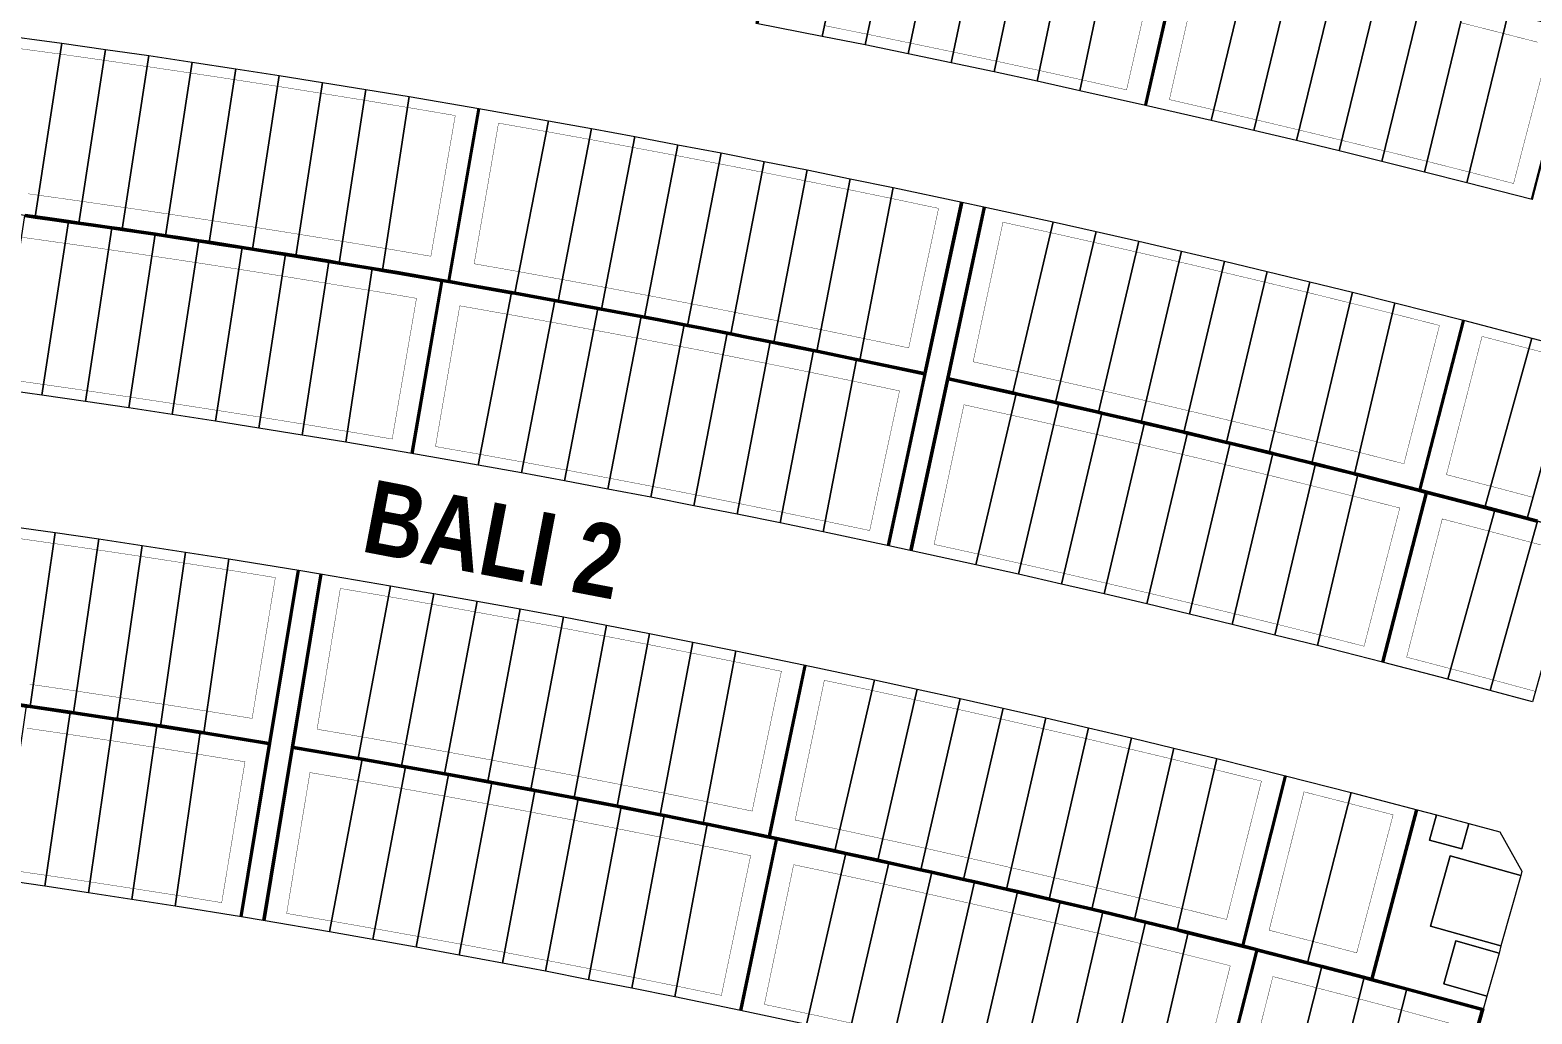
# Model space of a CAD drawing. Header units: centimetres. Extents: x -6122352 to 7132207, y -1694241 to 1947892.
# Drawn here: x 1018936 to 1224188, y 66368 to 200756 of the extents above; entities that cross this region are included whole.
import ezdxf

# ---------------------------------------------------------------- set-up
doc = ezdxf.new("R2010")
doc.units = ezdxf.units.CM
doc.header["$MEASUREMENT"] = 0
doc.linetypes.add('XR-AR-END-SETTING OUT PLAN$0$23261-XR-AR-SI-GF$0$HIDDEN', pattern=[0.375, 0.25, -0.125])
for name, color, linetype, lineweight, true_color in [('08-Compound Wall-2', 6, 'Continuous', 25, 0xff00ff), ('23585-XR-AR-DAMAC PLOT LIMITS$0$1-End units', 7, 'Continuous', 5, 0xf8991e), ('23585-XR-AR-DAMAC PLOT LIMITS$0$1-Open Space', 7, 'Continuous', 5, 0x90cf5a), ('23585-XR-AR-DAMAC PLOT LIMITS$0$1-Utility', 7, 'Continuous', 5, 0x8db1ff)]:
    doc.layers.add(name, color=color, linetype=linetype, lineweight=lineweight, true_color=true_color)
for name, color, linetype, lineweight in [('23585-XR-AR-BOUNDARY WALLS AND SETBACKS$0$A-ANNO-TEXT', 3, 'Continuous', 25), ('23585-XR-AR-DAMAC PLOT LIMITS$0$1-Mid units', 41, 'Continuous', 5), ('A-ANNO-TEXT', 3, 'Continuous', 25)]:
    doc.layers.add(name, color=color, linetype=linetype, lineweight=lineweight)
for name, color, linetype in [('23585-XR-AR-BOUNDARY WALLS AND SETBACKS$0$cluster name', 2, 'Continuous'), ('23585-XR-AR-BOUNDARY WALLS AND SETBACKS$0$setback', 7, 'XR-AR-END-SETTING OUT PLAN$0$23261-XR-AR-SI-GF$0$HIDDEN'), ('@MI-REF LAYER', 7, 'Continuous')]:
    doc.layers.add(name, color=color, linetype=linetype)
doc.layers.add('23585-XR-AR-DAMAC PLOT LIMITS$0$D-Phase New', color=7, linetype='Continuous', true_color=0x000080)
doc.styles.add('23585-XR-AR-BOUNDARY WALLS AND SETBACKS$0$Arial', font='arialbd.ttf')

# ---------------------------------------------------------------- blocks, each defined once
blk = doc.blocks.new('23585-XR-AR-BOUNDARY WALLS AND SETBACKS$0$A$Cfa569a08')
at = {"layer": '23585-XR-AR-BOUNDARY WALLS AND SETBACKS$0$cluster name', "style": '23585-XR-AR-BOUNDARY WALLS AND SETBACKS$0$Arial', "width": 0.8}
blk.add_text('BALI 2', height=10, rotation=36.663, dxfattribs=at).set_placement((497014.79, 2769768.98))
blk = doc.blocks.new('23585-XR-AR-BOUNDARY WALLS AND SETBACKS')
at = {"layer": '08-Compound Wall-2'}
for points in [[(497042.53, 2769889.35), (497028.92, 2769908.99), (497030.48, 2769910.08), (497036.7, 2769914.36), (497038.09, 2769915.31), (497041.66, 2769917.74), (497045.69, 2769920.47), (497046.63, 2769921.11), (497050.66, 2769923.82), (497051.61, 2769924.45), (497055.65, 2769927.16), (497056.6, 2769927.78), (497060.65, 2769930.47), (497061.6, 2769931.1), (497065.66, 2769933.77), (497066.61, 2769934.4), (497070.68, 2769937.06), (497074.53, 2769939.56), (497087.52, 2769919.5)], [(497120.45, 2769890.49), (497119.24, 2769889.73), (497115.39, 2769887.26), (497114.19, 2769886.49), (497107.28, 2769882.01), (497106.56, 2769881.54), (497093.52, 2769901.57)], [(497120.51, 2769861.86), (497107.47, 2769881.89), (497114.3, 2769886.32), (497115.5, 2769887.09), (497119.35, 2769889.56), (497120.55, 2769890.32)], [(496998.41, 2769857.75), (496984.16, 2769876.94), (496991.37, 2769882.25), (496991.73, 2769882.51), (496996.22, 2769885.79), (496996.58, 2769886.05), (497001.08, 2769889.31), (497001.44, 2769889.57), (497005.95, 2769892.81), (497006.31, 2769893.07), (497010.83, 2769896.3), (497011.19, 2769896.55), (497015.73, 2769899.77), (497016.09, 2769900.02), (497020.63, 2769903.22), (497020.99, 2769903.47), (497025.55, 2769906.66), (497028.75, 2769908.88), (497042.36, 2769889.24)], [(497093.35, 2769901.46), (497106.4, 2769881.43), (497099.19, 2769876.71), (497098.79, 2769876.45), (497094.18, 2769873.4), (497093.79, 2769873.14), (497089.19, 2769870.07), (497088.8, 2769869.81), (497084.21, 2769866.72), (497083.82, 2769866.46), (497079.24, 2769863.36), (497078.85, 2769863.1), (497074.28, 2769859.98), (497073.89, 2769859.71), (497069.34, 2769856.58), (497068.95, 2769856.31), (497064.41, 2769853.17), (497064.02, 2769852.9), (497059.48, 2769849.73), (497059.1, 2769849.46), (497051.75, 2769844.28), (497037.89, 2769863.75)], [(497065.72, 2769824.64), (497051.86, 2769844.12), (497059.21, 2769849.3), (497059.6, 2769849.57), (497064.13, 2769852.73), (497064.52, 2769853), (497069.06, 2769856.15), (497069.45, 2769856.42), (497074.01, 2769859.55), (497074.4, 2769859.81), (497078.96, 2769862.93), (497079.35, 2769863.2), (497083.93, 2769866.29), (497084.32, 2769866.56), (497088.91, 2769869.64), (497089.3, 2769869.9), (497093.9, 2769872.97), (497094.29, 2769873.23), (497098.9, 2769876.28), (497099.3, 2769876.54), (497106.59, 2769881.32), (497107.3, 2769881.78), (497120.34, 2769861.75)], [(497035.28, 2769861.9), (497049.19, 2769842.35)], [(497051.64, 2769844.08), (497037.73, 2769863.64)], [(497035.12, 2769861.79), (497048.97, 2769842.31), (497043.29, 2769838.25), (497041.66, 2769837.08), (497041.28, 2769836.8), (497038.42, 2769834.74), (497036.8, 2769833.57), (497036.41, 2769833.29), (497033.57, 2769831.22), (497031.95, 2769830.04), (497031.56, 2769829.75), (497028.72, 2769827.67), (497027.11, 2769826.49), (497026.73, 2769826.21), (497023.89, 2769824.11), (497022.28, 2769822.92), (497021.9, 2769822.64), (497019.07, 2769820.54), (497017.47, 2769819.34), (497017.09, 2769819.06), (497014.27, 2769816.95), (497012.67, 2769815.74), (497012.29, 2769815.46), (497009.47, 2769813.33), (497007.88, 2769812.13), (497007.5, 2769811.84), (497004.69, 2769809.71), (497003.1, 2769808.49), (497002.72, 2769808.2), (496997.4, 2769804.12), (496995.89, 2769802.96), (496981.29, 2769821.88)], [(497138.29, 2769851.57), (497151.21, 2769831.46), (497150.43, 2769830.96), (497145.39, 2769827.71), (497143.69, 2769826.6), (497137.73, 2769822.7), (497136.1, 2769821.64), (497122.96, 2769841.6)], [(497138.46, 2769851.68), (497151.38, 2769831.57), (497155.48, 2769834.2), (497164.62, 2769839.99), (497175.05, 2769823.19)], [(497065.55, 2769824.53), (497051.64, 2769844.08)], [(497009.88, 2769783.31), (496995.26, 2769802.22), (496995.93, 2769802.74), (496997.52, 2769803.96), (497002.85, 2769808.05), (497003.22, 2769808.33), (497004.82, 2769809.55), (497007.62, 2769811.68), (497008, 2769811.97), (497009.6, 2769813.18), (497012.41, 2769815.3), (497012.79, 2769815.58), (497014.39, 2769816.79), (497017.21, 2769818.9), (497017.59, 2769819.18), (497019.19, 2769820.38), (497022.02, 2769822.48), (497022.4, 2769822.76), (497024.01, 2769823.95), (497026.84, 2769826.04), (497027.23, 2769826.33), (497028.84, 2769827.51), (497031.68, 2769829.59), (497032.07, 2769829.87), (497033.68, 2769831.05), (497036.53, 2769833.12), (497036.92, 2769833.4), (497038.54, 2769834.58), (497041.39, 2769836.64), (497041.78, 2769836.92), (497043.41, 2769838.09), (497049.09, 2769842.15), (497062.94, 2769822.67)], [(497049.19, 2769842.35), (497063.11, 2769822.79)], [(497122.79, 2769841.49), (497135.94, 2769821.53), (497129.65, 2769817.36), (497128.36, 2769816.5), (497124.66, 2769814.03), (497123.37, 2769813.16), (497119.68, 2769810.67), (497118.4, 2769809.81), (497114.71, 2769807.3), (497113.44, 2769806.43), (497109.76, 2769803.92), (497108.49, 2769803.04), (497104.82, 2769800.51), (497103.55, 2769799.63), (497099.89, 2769797.09), (497098.63, 2769796.2), (497094.98, 2769793.64), (497093.71, 2769792.75), (497090.08, 2769790.18), (497088.81, 2769789.29), (497082.19, 2769784.56), (497081.42, 2769784), (497067.47, 2769803.41)], [(497151.04, 2769802.62), (497137.92, 2769822.59), (497143.8, 2769826.43), (497145.5, 2769827.54), (497150.54, 2769830.79), (497151.49, 2769831.4), (497155.59, 2769834.03), (497164.55, 2769839.72), (497174.99, 2769822.91)], [(496981.13, 2769821.75), (496995.73, 2769802.83), (496995.06, 2769802.31), (496990.13, 2769798.49), (496988.55, 2769797.26), (496987.43, 2769796.38), (496985.4, 2769794.8), (496983.83, 2769793.56), (496982.71, 2769792.68), (496980.69, 2769791.08), (496979.12, 2769789.84), (496978, 2769788.95), (496975.99, 2769787.36), (496974.42, 2769786.11), (496973.31, 2769785.22), (496971.3, 2769783.61), (496969.74, 2769782.36), (496968.62, 2769781.46), (496966.62, 2769779.85), (496965.07, 2769778.59), (496963.96, 2769777.69), (496961.96, 2769776.07), (496960.41, 2769774.81), (496959.3, 2769773.9), (496957.31, 2769772.28), (496955.77, 2769771.01), (496954.66, 2769770.1), (496952.68, 2769768.46), (496951.14, 2769767.19), (496950.04, 2769766.28)], [(497096.32, 2769765.04), (497082.39, 2769784.45), (497088.93, 2769789.13), (497090.19, 2769790.02), (497093.83, 2769792.59), (497095.09, 2769793.48), (497098.74, 2769796.04), (497100.01, 2769796.92), (497103.66, 2769799.47), (497104.93, 2769800.35), (497108.6, 2769802.88), (497109.87, 2769803.75), (497113.55, 2769806.27), (497114.83, 2769807.14), (497118.51, 2769809.64), (497119.79, 2769810.51), (497123.48, 2769813), (497124.77, 2769813.86), (497128.47, 2769816.34), (497129.76, 2769817.19), (497136.13, 2769821.41), (497137.75, 2769822.48), (497150.87, 2769802.51)], [(497067.31, 2769803.3), (497081.25, 2769783.89), (497074.33, 2769778.89), (497073.89, 2769778.56), (497069.49, 2769775.35), (497069.04, 2769775.03), (497064.65, 2769771.8), (497064.21, 2769771.47), (497059.83, 2769768.22), (497059.39, 2769767.9), (497055.02, 2769764.63), (497054.58, 2769764.31), (497050.23, 2769761.03), (497049.79, 2769760.7), (497045.44, 2769757.4), (497045.01, 2769757.07), (497040.67, 2769753.76), (497040.24, 2769753.43), (497035.92, 2769750.1), (497035.49, 2769749.77), (497028.39, 2769744.25), (497013.63, 2769763.05)], [(496950.16, 2769766.12), (496951.26, 2769767.03), (496952.81, 2769768.31), (496954.79, 2769769.94), (496955.89, 2769770.85), (496957.44, 2769772.12), (496959.43, 2769773.75), (496960.54, 2769774.65), (496962.09, 2769775.92), (496964.08, 2769777.53), (496965.19, 2769778.43), (496966.75, 2769779.69), (496968.75, 2769781.31), (496969.86, 2769782.2), (496971.42, 2769783.45), (496973.43, 2769785.06), (496974.55, 2769785.95), (496976.11, 2769787.2), (496978.12, 2769788.8), (496979.24, 2769789.68), (496980.81, 2769790.93), (496982.83, 2769792.52), (496983.95, 2769793.4), (496985.53, 2769794.64), (496987.55, 2769796.22), (496988.68, 2769797.1), (496990.25, 2769798.33), (496995.1, 2769802.09), (497009.72, 2769783.18)], [(497043.27, 2769725.29), (497028.51, 2769744.09), (497035.61, 2769749.61), (497036.04, 2769749.94), (497040.36, 2769753.27), (497040.8, 2769753.6), (497045.13, 2769756.91), (497045.56, 2769757.24), (497049.91, 2769760.54), (497050.35, 2769760.87), (497054.7, 2769764.15), (497055.14, 2769764.47), (497059.51, 2769767.74), (497059.95, 2769768.06), (497064.33, 2769771.31), (497064.77, 2769771.63), (497069.16, 2769774.86), (497069.6, 2769775.19), (497074.01, 2769778.4), (497074.45, 2769778.72), (497081.45, 2769783.78), (497082.22, 2769784.34), (497096.16, 2769764.92)], [(497043.11, 2769725.17), (497028.29, 2769744.04), (497013.47, 2769762.92)], [(497010.95, 2769760.95), (497025.71, 2769742.15), (497018.66, 2769736.58), (497018.27, 2769736.27), (497013.97, 2769732.84), (497013.58, 2769732.53), (497009.29, 2769729.08), (497008.9, 2769728.77), (497004.63, 2769725.31), (497004.24, 2769724.99), (496999.97, 2769721.52), (496999.59, 2769721.2), (496995.34, 2769717.71), (496994.95, 2769717.39), (496990.72, 2769713.88), (496990.33, 2769713.56), (496986.11, 2769710.04), (496985.72, 2769709.72), (496981.51, 2769706.18), (496981.13, 2769705.85), (496974.58, 2769700.3), (496959.07, 2769718.48)], [(497011.11, 2769761.07), (497025.93, 2769742.19), (497040.75, 2769723.32)], [(496989.47, 2769681.32), (496973.95, 2769699.5), (496974.63, 2769700.08), (496981.26, 2769705.7), (496981.64, 2769706.03), (496985.85, 2769709.56), (496986.24, 2769709.89), (496990.46, 2769713.41), (496990.84, 2769713.73), (496995.08, 2769717.23), (496995.47, 2769717.55), (496999.71, 2769721.04), (497000.1, 2769721.36), (497004.36, 2769724.84), (497004.75, 2769725.15), (497009.02, 2769728.61), (497009.41, 2769728.93), (497013.7, 2769732.37), (497014.09, 2769732.68), (497018.39, 2769736.11), (497018.78, 2769736.43), (497025.83, 2769741.99), (497040.59, 2769723.19)]]:
    blk.add_lwpolyline(points, dxfattribs=at)
at = {"layer": '23585-XR-AR-BOUNDARY WALLS AND SETBACKS$0$setback', "ltscale": 40, "const_width": 0.05}
for points in [[(497063.19, 2769928.68), (497067.25, 2769931.35), (497068.2, 2769931.97), (497072.27, 2769934.63)], [(497073.68, 2769935.54), (497084.28, 2769919.17), (497079.09, 2769915.8), (497074.07, 2769912.5), (497069.07, 2769909.18), (497064.07, 2769905.84), (497059.09, 2769902.49), (497054.12, 2769899.12), (497049.16, 2769895.74), (497044.06, 2769892.23), (497032.95, 2769908.26)], [(497117.68, 2769892.17), (497113.83, 2769889.7), (497112.62, 2769888.92), (497107.41, 2769885.55), (497096.77, 2769901.89), (497102.35, 2769905.5), (497107.4, 2769908.74)], [(497137.45, 2769874.52), (497132.38, 2769871.3), (497127.33, 2769868.06), (497122.12, 2769864.7), (497111.48, 2769881.04), (497115.87, 2769883.88), (497117.07, 2769884.65), (497120.92, 2769887.11), (497122.11, 2769887.88), (497125.97, 2769890.33)], [(497028.02, 2769904.84), (497039.13, 2769888.81), (497034.05, 2769885.27), (497029.14, 2769881.82), (497024.24, 2769878.35), (497019.35, 2769874.86), (497014.48, 2769871.35), (497009.61, 2769867.83), (497004.76, 2769864.29)], [(496932.01, 2769780.41), (496937.12, 2769784.67), (496941.75, 2769788.48), (496946.39, 2769792.27), (496951.04, 2769796.05), (496955.71, 2769799.82), (496960.38, 2769803.56), (496965.08, 2769807.29), (496969.78, 2769811.01), (496974.5, 2769814.71), (496979.75, 2769818.79), (496991.67, 2769803.35), (496988.35, 2769800.78), (496986.77, 2769799.55), (496985.64, 2769798.66), (496983.61, 2769797.08), (496982.04, 2769795.84), (496980.91, 2769794.95), (496978.89, 2769793.36), (496977.32, 2769792.11), (496976.2, 2769791.23), (496974.18, 2769789.62), (496972.61, 2769788.37), (496971.49, 2769787.48), (496969.49, 2769785.87), (496967.92, 2769784.62), (496966.81, 2769783.72), (496964.8, 2769782.1), (496963.24, 2769780.84), (496962.13, 2769779.94), (496960.13, 2769778.32), (496958.58, 2769777.05), (496957.47, 2769776.15), (496955.48, 2769774.52), (496953.93, 2769773.25), (496952.82, 2769772.34), (496950.83, 2769770.7), (496949.29, 2769769.42), (496948.18, 2769768.51)], [(497107.76, 2769775), (497102.85, 2769771.54), (497097.81, 2769767.94), (497086.44, 2769783.78), (497090.61, 2769786.76), (497091.87, 2769787.65), (497095.5, 2769790.22), (497096.76, 2769791.11), (497100.4, 2769793.66), (497101.67, 2769794.54), (497105.32, 2769797.08), (497106.58, 2769797.96), (497110.25, 2769800.49), (497111.51, 2769801.36), (497115.18, 2769803.87), (497116.46, 2769804.74), (497120.14, 2769807.24), (497121.41, 2769808.11), (497125.1, 2769810.59), (497126.38, 2769811.45), (497130.08, 2769813.92), (497131.36, 2769814.78), (497136.92, 2769818.46), (497147.63, 2769802.16)], [(496952.01, 2769763.89), (496953.11, 2769764.8), (496954.65, 2769766.07), (496956.63, 2769767.7), (496957.73, 2769768.61), (496959.28, 2769769.88), (496961.26, 2769771.5), (496962.37, 2769772.4), (496963.92, 2769773.67), (496965.91, 2769775.28), (496967.02, 2769776.18), (496968.57, 2769777.44), (496970.57, 2769779.05), (496971.68, 2769779.94), (496973.24, 2769781.19), (496975.24, 2769782.79), (496976.36, 2769783.68), (496977.92, 2769784.93), (496979.93, 2769786.53), (496981.04, 2769787.41), (496982.61, 2769788.65), (496984.62, 2769790.24), (496985.75, 2769791.12), (496987.32, 2769792.36), (496989.34, 2769793.94), (496990.46, 2769794.82), (496992.03, 2769796.04), (496994.58, 2769798.02), (497006.51, 2769782.59), (497001.62, 2769778.79), (496996.89, 2769775.08), (496992.18, 2769771.36), (496987.48, 2769767.61), (496982.8, 2769763.86), (496978.13, 2769760.08), (496973.47, 2769756.29), (496968.82, 2769752.48), (496964.19, 2769748.66)], [(496981.16, 2769735.05), (496985.79, 2769738.85), (496990.43, 2769742.64), (496995.09, 2769746.41), (496999.77, 2769750.17), (497004.45, 2769753.9), (497009.68, 2769758.03), (497021.72, 2769742.7), (497016.86, 2769738.86), (497016.46, 2769738.54), (497012.16, 2769735.11), (497011.76, 2769734.79), (497007.47, 2769731.34), (497007.08, 2769731.02), (497002.8, 2769727.56), (497002.4, 2769727.24), (496998.14, 2769723.76), (496997.75, 2769723.44)], [(497001.94, 2769719.12), (497006.19, 2769722.59), (497006.58, 2769722.9), (497010.85, 2769726.36), (497011.23, 2769726.67), (497015.51, 2769730.11), (497015.9, 2769730.42), (497020.2, 2769733.84), (497020.58, 2769734.15), (497025.43, 2769737.98), (497037.47, 2769722.64), (497032.6, 2769718.8), (497027.91, 2769715.05), (497023.23, 2769711.29), (497018.56, 2769707.51), (497013.91, 2769703.71)]]:
    blk.add_lwpolyline(points, dxfattribs=at)
for points in [[(497041.05, 2769864.14), (497046.52, 2769868), (497051.44, 2769871.43), (497056.36, 2769874.84), (497061.3, 2769878.24), (497066.26, 2769881.62), (497071.22, 2769884.98), (497076.19, 2769888.33), (497081.18, 2769891.65), (497086.18, 2769894.96), (497091.74, 2769898.61), (497102.39, 2769882.27), (497097.6, 2769879.13), (497097.2, 2769878.87), (497092.58, 2769875.82), (497092.18, 2769875.55), (497087.58, 2769872.48), (497087.18, 2769872.22), (497082.59, 2769869.13), (497082.19, 2769868.86), (497077.61, 2769865.76), (497077.22, 2769865.49), (497072.65, 2769862.37), (497072.25, 2769862.1), (497067.69, 2769858.97), (497067.3, 2769858.7), (497062.75, 2769855.55), (497062.36, 2769855.27), (497057.82, 2769852.11), (497057.43, 2769851.83), (497052.35, 2769848.26)], [(497067.14, 2769827.48), (497055.83, 2769843.37), (497060.88, 2769846.92), (497061.26, 2769847.19), (497065.79, 2769850.35), (497066.17, 2769850.62), (497070.71, 2769853.76), (497071.1, 2769854.03), (497075.65, 2769857.16), (497076.03, 2769857.42), (497080.6, 2769860.53), (497080.98, 2769860.8), (497085.55, 2769863.89), (497085.94, 2769864.15), (497090.53, 2769867.23), (497090.91, 2769867.49), (497095.51, 2769870.56), (497095.9, 2769870.82), (497100.5, 2769873.86), (497100.89, 2769874.12), (497106.46, 2769877.77), (497117.09, 2769861.42), (497111.91, 2769858.03), (497106.9, 2769854.71), (497101.9, 2769851.38), (497096.92, 2769848.03), (497091.94, 2769844.67), (497086.98, 2769841.28), (497082.03, 2769837.88), (497077.1, 2769834.46), (497072.17, 2769831.02)], [(497033.71, 2769858.93), (497045.01, 2769843.05), (497041.6, 2769840.61), (497039.97, 2769839.43), (497039.58, 2769839.15), (497036.72, 2769837.09), (497035.1, 2769835.92), (497034.71, 2769835.63), (497031.86, 2769833.56), (497030.24, 2769832.38), (497029.85, 2769832.1), (497027.01, 2769830.01), (497025.39, 2769828.82), (497025.01, 2769828.54), (497022.17, 2769826.45), (497020.56, 2769825.25), (497020.17, 2769824.97), (497017.34, 2769822.86), (497015.73, 2769821.67), (497015.35, 2769821.38), (497012.53, 2769819.26), (497010.92, 2769818.06), (497010.54, 2769817.77), (497007.73, 2769815.65), (497006.13, 2769814.44), (497005.75, 2769814.15), (497002.94, 2769812.01), (497001.34, 2769810.8), (497000.96, 2769810.51), (496996.42, 2769807.02), (496984.5, 2769822.45), (496989.78, 2769826.5), (496994.55, 2769830.13), (496999.34, 2769833.74), (497004.13, 2769837.34), (497008.94, 2769840.92), (497013.76, 2769844.48), (497018.6, 2769848.02), (497023.45, 2769851.55), (497028.3, 2769855.06)], [(497136.75, 2769848.79), (497147.29, 2769832.39), (497143.81, 2769830.14), (497142.1, 2769829.03), (497136.93, 2769825.65), (497126.21, 2769841.93), (497131.47, 2769845.37)], [(497011.26, 2769786.26), (496999.33, 2769801.69), (497004.61, 2769805.74), (497004.98, 2769806.03), (497006.57, 2769807.24), (497009.37, 2769809.37), (497009.75, 2769809.66), (497011.34, 2769810.86), (497014.15, 2769812.98), (497014.53, 2769813.26), (497016.13, 2769814.47), (497018.94, 2769816.57), (497019.32, 2769816.86), (497020.93, 2769818.05), (497023.75, 2769820.15), (497024.13, 2769820.43), (497025.73, 2769821.62), (497028.56, 2769823.71), (497028.95, 2769823.99), (497030.56, 2769825.17), (497033.39, 2769827.25), (497033.78, 2769827.53), (497035.39, 2769828.71), (497038.24, 2769830.78), (497038.62, 2769831.06), (497040.24, 2769832.23), (497043.09, 2769834.29), (497043.47, 2769834.56), (497045.1, 2769835.73), (497048.49, 2769838.16), (497059.8, 2769822.27), (497054.76, 2769818.66), (497049.89, 2769815.14), (497045.04, 2769811.61), (497040.19, 2769808.06), (497035.36, 2769804.49), (497030.55, 2769800.9), (497025.74, 2769797.3), (497020.95, 2769793.68), (497016.17, 2769790.04)], [(497070.7, 2769803.88), (497076.13, 2769807.76), (497081.03, 2769811.22), (497085.94, 2769814.66), (497090.86, 2769818.09), (497095.79, 2769821.49), (497100.73, 2769824.88), (497105.69, 2769828.25), (497110.66, 2769831.61), (497115.64, 2769834.94), (497121.2, 2769838.63), (497131.92, 2769822.35), (497128.04, 2769819.78), (497126.75, 2769818.91), (497123.04, 2769816.44), (497121.75, 2769815.57), (497118.05, 2769813.08), (497116.77, 2769812.21), (497113.08, 2769809.7), (497111.8, 2769808.83), (497108.12, 2769806.31), (497106.84, 2769805.43), (497103.17, 2769802.9), (497101.9, 2769802.01), (497098.24, 2769799.47), (497096.96, 2769798.58), (497093.31, 2769796.02), (497092.04, 2769795.12), (497088.4, 2769792.55), (497087.13, 2769791.65), (497082.08, 2769788.05)], [(497152.65, 2769805.45), (497141.94, 2769821.75), (497145.38, 2769824), (497147.08, 2769825.1), (497152.11, 2769828.36), (497153.05, 2769828.96), (497157.15, 2769831.59), (497163.72, 2769835.75), (497172.98, 2769820.84), (497172.36, 2769818.15), (497167.91, 2769815.32), (497162.85, 2769812.08), (497157.8, 2769808.82)], [(497065.83, 2769800.38), (497077.21, 2769784.54), (497072.63, 2769781.23), (497072.18, 2769780.91), (497067.77, 2769777.69), (497067.33, 2769777.36), (497062.93, 2769774.13), (497062.49, 2769773.8), (497058.1, 2769770.55), (497057.66, 2769770.22), (497053.28, 2769766.96), (497052.84, 2769766.62), (497048.48, 2769763.34), (497048.04, 2769763.01), (497043.69, 2769759.71), (497043.25, 2769759.38), (497038.91, 2769756.06), (497038.47, 2769755.73), (497034.15, 2769752.4), (497033.71, 2769752.06), (497028.81, 2769748.25), (497016.77, 2769763.58), (497022.06, 2769767.7), (497026.81, 2769771.36), (497031.58, 2769775), (497036.35, 2769778.62), (497041.14, 2769782.23), (497045.95, 2769785.81), (497050.76, 2769789.38), (497055.59, 2769792.94), (497060.43, 2769796.47)], [(497092.93, 2769764.44), (497087.9, 2769760.81), (497083.05, 2769757.27), (497078.21, 2769753.72), (497073.39, 2769750.14), (497068.57, 2769746.55), (497063.77, 2769742.94), (497058.99, 2769739.31), (497054.22, 2769735.66), (497049.46, 2769732), (497044.55, 2769728.19), (497032.51, 2769743.53), (497037.38, 2769747.32), (497037.81, 2769747.65), (497042.13, 2769750.97), (497042.56, 2769751.3), (497046.89, 2769754.61), (497047.32, 2769754.93), (497051.66, 2769758.23), (497052.09, 2769758.55), (497056.44, 2769761.83), (497056.88, 2769762.15), (497061.24, 2769765.41), (497061.68, 2769765.74), (497066.05, 2769768.98), (497066.49, 2769769.3), (497070.88, 2769772.53), (497071.32, 2769772.85), (497075.72, 2769776.06), (497076.15, 2769776.38), (497081.56, 2769780.28)]]:
    blk.add_lwpolyline(points, close=True, dxfattribs=at)
at = {"layer": '23585-XR-AR-BOUNDARY WALLS AND SETBACKS$0$A-ANNO-TEXT'}
blk.add_blockref('23585-XR-AR-BOUNDARY WALLS AND SETBACKS$0$A$Cfa569a08', (0, 0), dxfattribs=at)
blk = doc.blocks.new('A$C9d9485f6')
at = {"layer": 'A-ANNO-TEXT', "rotation": 312.4881850805905}
blk.add_blockref('23585-XR-AR-BOUNDARY WALLS AND SETBACKS', (-2377088.53, -1504219.25), dxfattribs=at)
blk = doc.blocks.new('23585-XR-AR-DAMAC PLOT LIMITS')
at = {"layer": '23585-XR-AR-DAMAC PLOT LIMITS$0$1-End units', "color": 251, "true_color": 0x636466}
for points in [[(497066.56, 2769934.48), (497070.63, 2769937.14), (497074.56, 2769939.7), (497087.61, 2769919.55), (497079.91, 2769914.54)], [(497028.78, 2769909.02), (497030.43, 2769910.16), (497036.65, 2769914.44), (497050.01, 2769894.5), (497042.45, 2769889.29)], [(497020.94, 2769903.56), (497025.5, 2769906.74), (497028.78, 2769909.02), (497042.45, 2769889.29), (497034.91, 2769884.04)], [(497114.25, 2769886.4), (497107.33, 2769881.92), (497106.54, 2769881.41), (497093.43, 2769901.51), (497101.54, 2769906.76)], [(497106.54, 2769881.41), (497099.24, 2769876.63), (497098.85, 2769876.37), (497085.35, 2769896.22), (497093.43, 2769901.51)], [(497115.45, 2769887.17), (497128.14, 2769866.8), (497120.42, 2769861.81), (497107.33, 2769881.92), (497114.25, 2769886.4)], [(497005.65, 2769863.08), (496998.25, 2769857.63), (496983.94, 2769876.9), (496991.31, 2769882.33), (496991.67, 2769882.59)], [(497107.33, 2769881.92), (497120.42, 2769861.81), (497112.73, 2769856.77), (497099.24, 2769876.63), (497106.54, 2769881.41)], [(497059.15, 2769849.38), (497051.64, 2769844.08), (497037.73, 2769863.64), (497045.66, 2769869.23)], [(497049.19, 2769842.35), (497043.35, 2769838.17), (497041.72, 2769837), (497027.43, 2769856.28), (497035.28, 2769861.9)], [(497151.43, 2769831.49), (497150.48, 2769830.88), (497145.44, 2769827.62), (497143.74, 2769826.51), (497130.65, 2769846.63), (497138.46, 2769851.68)], [(497073.03, 2769829.8), (497065.55, 2769824.53), (497051.64, 2769844.08), (497059.15, 2769849.38), (497059.54, 2769849.65)], [(497136.08, 2769821.5), (497122.87, 2769841.54), (497130.65, 2769846.63), (497143.74, 2769826.51), (497137.78, 2769822.62)], [(497063.11, 2769822.79), (497055.64, 2769817.44), (497041.34, 2769836.72), (497041.72, 2769837), (497043.35, 2769838.17), (497049.19, 2769842.35)], [(497128.41, 2769816.42), (497114.81, 2769836.19), (497122.87, 2769841.54), (497136.08, 2769821.5), (497129.7, 2769817.28)], [(497175.05, 2769823.19), (497173.68, 2769817.22), (497168.71, 2769814.06), (497155.53, 2769834.12), (497164.67, 2769839.91)], [(497003.16, 2769808.41), (497002.78, 2769808.12), (496997.46, 2769804.04), (496995.87, 2769802.82), (496981.21, 2769821.81), (496988.87, 2769827.7)], [(497137.78, 2769822.62), (497143.74, 2769826.51), (497145.44, 2769827.62), (497158.62, 2769807.56), (497150.96, 2769802.56)], [(496995.87, 2769802.82), (496995.12, 2769802.23), (496990.19, 2769798.41), (496988.61, 2769797.18), (496973.58, 2769815.89), (496981.21, 2769821.81)], [(497129.7, 2769817.28), (497136.08, 2769821.5), (497137.78, 2769822.62), (497150.96, 2769802.56), (497143.29, 2769797.49)], [(497081.39, 2769783.86), (497067.39, 2769803.35), (497075.27, 2769808.98), (497088.87, 2769789.21), (497082.25, 2769784.48)], [(497017.08, 2769788.85), (497009.8, 2769783.25), (496995.12, 2769802.23), (496995.87, 2769802.82), (496997.46, 2769804.04), (497002.78, 2769808.12)], [(497073.95, 2769778.48), (497059.55, 2769797.69), (497067.39, 2769803.35), (497081.39, 2769783.86), (497074.39, 2769778.81)], [(497009.8, 2769783.25), (497002.54, 2769777.61), (496987.49, 2769796.3), (496988.61, 2769797.18), (496990.19, 2769798.41), (496995.12, 2769802.23)], [(497082.25, 2769784.48), (497088.87, 2769789.21), (497090.13, 2769790.1), (497103.72, 2769770.32), (497096.24, 2769764.98)], [(496951.2, 2769767.11), (496950.1, 2769766.2), (496945.67, 2769762.52), (496944.13, 2769761.23), (496928.74, 2769779.64), (496936.16, 2769785.82)], [(497074.39, 2769778.81), (497081.39, 2769783.86), (497082.25, 2769784.48), (497096.24, 2769764.98), (497088.79, 2769759.6)], [(497035.55, 2769749.69), (497028.29, 2769744.04), (497013.47, 2769762.92), (497021.15, 2769768.89)], [(497025.93, 2769742.19), (497018.72, 2769736.5), (497003.52, 2769755.08), (497011.11, 2769761.07)], [(497050.37, 2769730.81), (497043.11, 2769725.17), (497028.29, 2769744.04), (497035.55, 2769749.69), (497035.98, 2769750.02)], [(497040.75, 2769723.32), (497033.54, 2769717.62), (497018.33, 2769736.19), (497018.72, 2769736.5), (497025.93, 2769742.19)]]:
    blk.add_lwpolyline(points, close=True, dxfattribs=at)
at = {"layer": '23585-XR-AR-DAMAC PLOT LIMITS$0$1-Mid units', "color": 251, "true_color": 0x636466}
for points in [[(497061.54, 2769931.18), (497065.61, 2769933.86), (497066.56, 2769934.48), (497079.91, 2769914.54), (497074.9, 2769911.24)], [(497056.54, 2769927.87), (497060.6, 2769930.56), (497061.54, 2769931.18), (497074.9, 2769911.24), (497069.9, 2769907.93)], [(497051.55, 2769924.54), (497055.6, 2769927.24), (497056.54, 2769927.87), (497069.9, 2769907.93), (497064.91, 2769904.6)], [(497046.57, 2769921.19), (497050.61, 2769923.91), (497051.55, 2769924.54), (497064.91, 2769904.6), (497059.93, 2769901.25)], [(497041.6, 2769917.82), (497045.63, 2769920.55), (497046.57, 2769921.19), (497059.93, 2769901.25), (497054.96, 2769897.88)], [(497036.65, 2769914.44), (497038.03, 2769915.39), (497041.6, 2769917.82), (497054.96, 2769897.88), (497050.01, 2769894.5)], [(497124.36, 2769892.86), (497120.5, 2769890.41), (497119.3, 2769889.64), (497106.59, 2769910), (497111.65, 2769913.22)], [(497119.3, 2769889.64), (497115.45, 2769887.17), (497114.25, 2769886.4), (497101.54, 2769906.76), (497106.59, 2769910)], [(497016.03, 2769900.1), (497020.58, 2769903.3), (497020.94, 2769903.56), (497034.91, 2769884.04), (497030, 2769880.59)], [(497011.13, 2769896.63), (497015.67, 2769899.85), (497016.03, 2769900.1), (497030, 2769880.59), (497025.11, 2769877.12)], [(497006.25, 2769893.15), (497010.77, 2769896.38), (497011.13, 2769896.63), (497025.11, 2769877.12), (497020.22, 2769873.64)], [(497098.85, 2769876.37), (497094.24, 2769873.32), (497093.85, 2769873.05), (497080.35, 2769892.9), (497085.35, 2769896.22)], [(497001.38, 2769889.65), (497005.89, 2769892.89), (497006.25, 2769893.15), (497020.22, 2769873.64), (497015.35, 2769870.14)], [(497093.85, 2769873.05), (497089.25, 2769869.99), (497088.85, 2769869.72), (497075.36, 2769889.57), (497080.35, 2769892.9)], [(497125.56, 2769893.63), (497138.26, 2769873.26), (497133.19, 2769870.04), (497120.5, 2769890.41), (497124.36, 2769892.86)], [(496996.52, 2769886.13), (497001.02, 2769889.39), (497001.38, 2769889.65), (497015.35, 2769870.14), (497010.49, 2769866.62)], [(497088.85, 2769869.72), (497084.27, 2769866.64), (497083.87, 2769866.38), (497070.38, 2769886.22), (497075.36, 2769889.57)], [(497120.5, 2769890.41), (497133.19, 2769870.04), (497128.14, 2769866.8), (497115.45, 2769887.17), (497119.3, 2769889.64)], [(497010.49, 2769866.62), (497005.65, 2769863.08), (496991.67, 2769882.59), (496996.16, 2769885.87), (496996.52, 2769886.13)], [(497083.87, 2769866.38), (497079.3, 2769863.28), (497078.91, 2769863.01), (497065.41, 2769882.86), (497070.38, 2769886.22)], [(497078.91, 2769863.01), (497074.34, 2769859.9), (497073.95, 2769859.63), (497060.46, 2769879.48), (497065.41, 2769882.86)], [(497073.95, 2769859.63), (497069.4, 2769856.5), (497069.01, 2769856.23), (497055.51, 2769876.08), (497060.46, 2769879.48)], [(497099.24, 2769876.63), (497112.73, 2769856.77), (497107.73, 2769853.46), (497094.24, 2769873.32), (497098.85, 2769876.37)], [(497069.01, 2769856.23), (497064.46, 2769853.08), (497064.07, 2769852.81), (497050.58, 2769872.66), (497055.51, 2769876.08)], [(497064.07, 2769852.81), (497059.54, 2769849.65), (497059.15, 2769849.38), (497045.66, 2769869.23), (497050.58, 2769872.66)], [(497094.24, 2769873.32), (497107.73, 2769853.46), (497102.74, 2769850.14), (497089.25, 2769869.99), (497093.85, 2769873.05)], [(497089.25, 2769869.99), (497102.74, 2769850.14), (497097.75, 2769846.79), (497084.27, 2769866.64), (497088.85, 2769869.72)], [(497084.27, 2769866.64), (497097.75, 2769846.79), (497092.79, 2769843.43), (497079.3, 2769863.28), (497083.87, 2769866.38)], [(497079.3, 2769863.28), (497092.79, 2769843.43), (497087.83, 2769840.05), (497074.34, 2769859.9), (497078.91, 2769863.01)], [(497074.34, 2769859.9), (497087.83, 2769840.05), (497082.88, 2769836.65), (497069.4, 2769856.5), (497073.95, 2769859.63)], [(497041.72, 2769837), (497041.34, 2769836.72), (497038.48, 2769834.66), (497036.86, 2769833.49), (497022.57, 2769852.77), (497027.43, 2769856.28)], [(497069.4, 2769856.5), (497082.88, 2769836.65), (497077.95, 2769833.23), (497064.46, 2769853.08), (497069.01, 2769856.23)], [(497036.86, 2769833.49), (497036.47, 2769833.21), (497033.63, 2769831.14), (497032.01, 2769829.95), (497017.71, 2769849.23), (497022.57, 2769852.77)], [(497064.46, 2769853.08), (497077.95, 2769833.23), (497073.03, 2769829.8), (497059.54, 2769849.65), (497064.07, 2769852.81)], [(497032.01, 2769829.95), (497031.62, 2769829.67), (497028.78, 2769827.59), (497027.17, 2769826.41), (497012.88, 2769845.69), (497017.71, 2769849.23)], [(497027.17, 2769826.41), (497026.78, 2769826.12), (497023.95, 2769824.03), (497022.34, 2769822.84), (497008.05, 2769842.12), (497012.88, 2769845.69)], [(497022.34, 2769822.84), (497021.96, 2769822.56), (497019.13, 2769820.46), (497017.53, 2769819.26), (497003.24, 2769838.54), (497008.05, 2769842.12)], [(497017.53, 2769819.26), (497017.15, 2769818.98), (497014.33, 2769816.87), (497012.73, 2769815.66), (496998.43, 2769834.94), (497003.24, 2769838.54)], [(497055.64, 2769817.44), (497050.77, 2769813.93), (497036.47, 2769833.21), (497036.86, 2769833.49), (497038.48, 2769834.66), (497041.34, 2769836.72)], [(497123.43, 2769813.08), (497109.82, 2769832.85), (497114.81, 2769836.19), (497128.41, 2769816.42), (497124.71, 2769813.94)], [(497012.73, 2769815.66), (497012.35, 2769815.38), (497009.54, 2769813.26), (497007.94, 2769812.05), (496993.65, 2769831.33), (496998.43, 2769834.94)], [(497050.77, 2769813.93), (497045.92, 2769810.4), (497031.62, 2769829.67), (497032.01, 2769829.95), (497033.63, 2769831.14), (497036.47, 2769833.21)], [(497168.71, 2769814.06), (497163.66, 2769810.82), (497150.48, 2769830.88), (497151.43, 2769831.49), (497155.53, 2769834.12)], [(497007.94, 2769812.05), (497007.56, 2769811.76), (497004.76, 2769809.63), (497003.16, 2769808.41), (496988.87, 2769827.7), (496993.65, 2769831.33)], [(497118.45, 2769809.73), (497104.85, 2769829.5), (497109.82, 2769832.85), (497123.43, 2769813.08), (497119.73, 2769810.59)], [(497045.92, 2769810.4), (497041.08, 2769806.85), (497026.78, 2769826.12), (497027.17, 2769826.41), (497028.78, 2769827.59), (497031.62, 2769829.67)], [(497113.49, 2769806.35), (497099.89, 2769826.12), (497104.85, 2769829.5), (497118.45, 2769809.73), (497114.77, 2769807.22)], [(497145.44, 2769827.62), (497150.48, 2769830.88), (497163.66, 2769810.82), (497158.62, 2769807.56)], [(497041.08, 2769806.85), (497036.26, 2769803.28), (497021.96, 2769822.56), (497022.34, 2769822.84), (497023.95, 2769824.03), (497026.78, 2769826.12)], [(497108.54, 2769802.96), (497094.94, 2769822.73), (497099.89, 2769826.12), (497113.49, 2769806.35), (497109.82, 2769803.83)], [(497036.26, 2769803.28), (497031.44, 2769799.7), (497017.15, 2769818.98), (497017.53, 2769819.26), (497019.13, 2769820.46), (497021.96, 2769822.56)], [(497103.61, 2769799.55), (497090, 2769819.32), (497094.94, 2769822.73), (497108.54, 2769802.96), (497104.88, 2769800.43)], [(497031.44, 2769799.7), (497026.65, 2769796.1), (497012.35, 2769815.38), (497012.73, 2769815.66), (497014.33, 2769816.87), (497017.15, 2769818.98)], [(497098.68, 2769796.12), (497085.08, 2769815.89), (497090, 2769819.32), (497103.61, 2769799.55), (497099.95, 2769797)], [(497124.71, 2769813.94), (497128.41, 2769816.42), (497129.7, 2769817.28), (497143.29, 2769797.49), (497138.3, 2769794.16)], [(496988.61, 2769797.18), (496987.49, 2769796.3), (496985.47, 2769794.72), (496983.89, 2769793.48), (496968.86, 2769812.19), (496973.58, 2769815.89)], [(497026.65, 2769796.1), (497021.86, 2769792.48), (497007.56, 2769811.76), (497007.94, 2769812.05), (497009.54, 2769813.26), (497012.35, 2769815.38)], [(497093.77, 2769792.67), (497080.17, 2769812.44), (497085.08, 2769815.89), (497098.68, 2769796.12), (497095.04, 2769793.56)], [(497119.73, 2769810.59), (497123.43, 2769813.08), (497124.71, 2769813.94), (497138.3, 2769794.16), (497133.32, 2769790.81)], [(496983.89, 2769793.48), (496982.77, 2769792.6), (496980.75, 2769791.01), (496979.18, 2769789.76), (496964.15, 2769808.47), (496968.86, 2769812.19)], [(497021.86, 2769792.48), (497017.08, 2769788.85), (497002.78, 2769808.12), (497003.16, 2769808.41), (497004.76, 2769809.63), (497007.56, 2769811.76)], [(497088.87, 2769789.21), (497075.27, 2769808.98), (497080.17, 2769812.44), (497093.77, 2769792.67), (497090.13, 2769790.1)], [(497114.77, 2769807.22), (497118.45, 2769809.73), (497119.73, 2769810.59), (497133.32, 2769790.81), (497128.36, 2769787.44)], [(496979.18, 2769789.76), (496978.06, 2769788.88), (496976.05, 2769787.28), (496974.48, 2769786.03), (496959.45, 2769804.74), (496964.15, 2769808.47)], [(497109.82, 2769803.83), (497113.49, 2769806.35), (497114.77, 2769807.22), (497128.36, 2769787.44), (497123.41, 2769784.05)], [(496974.48, 2769786.03), (496973.37, 2769785.14), (496971.36, 2769783.53), (496969.8, 2769782.28), (496954.77, 2769800.99), (496959.45, 2769804.74)], [(497104.88, 2769800.43), (497108.54, 2769802.96), (497109.82, 2769803.83), (497123.41, 2769784.05), (497118.47, 2769780.65)], [(496969.8, 2769782.28), (496968.69, 2769781.38), (496966.69, 2769779.77), (496965.13, 2769778.51), (496950.1, 2769797.22), (496954.77, 2769800.99)], [(497099.95, 2769797), (497103.61, 2769799.55), (497104.88, 2769800.43), (497118.47, 2769780.65), (497113.54, 2769777.22)], [(496965.13, 2769778.51), (496964.02, 2769777.61), (496962.03, 2769775.99), (496960.47, 2769774.73), (496945.44, 2769793.44), (496950.1, 2769797.22)], [(497002.54, 2769777.61), (496997.82, 2769773.9), (496982.77, 2769792.6), (496983.89, 2769793.48), (496985.47, 2769794.72), (496987.49, 2769796.3)], [(497069.1, 2769774.95), (497054.7, 2769794.15), (497059.55, 2769797.69), (497073.95, 2769778.48), (497069.54, 2769775.27)], [(497095.04, 2769793.56), (497098.68, 2769796.12), (497099.95, 2769797), (497113.54, 2769777.22), (497108.62, 2769773.78)], [(497064.27, 2769771.39), (497049.87, 2769790.59), (497054.7, 2769794.15), (497069.1, 2769774.95), (497064.71, 2769771.72)], [(496960.47, 2769774.73), (496959.37, 2769773.83), (496957.38, 2769772.2), (496955.83, 2769770.93), (496940.79, 2769789.64), (496945.44, 2769793.44)], [(496997.82, 2769773.9), (496993.11, 2769770.18), (496978.06, 2769788.88), (496979.18, 2769789.76), (496980.75, 2769791.01), (496982.77, 2769792.6)], [(497090.13, 2769790.1), (497093.77, 2769792.67), (497095.04, 2769793.56), (497108.62, 2769773.78), (497103.72, 2769770.32)], [(497059.45, 2769767.82), (497045.05, 2769787.02), (497049.87, 2769790.59), (497064.27, 2769771.39), (497059.89, 2769768.14)], [(496955.83, 2769770.93), (496954.73, 2769770.02), (496952.74, 2769768.39), (496951.2, 2769767.11), (496936.16, 2769785.82), (496940.79, 2769789.64)], [(496993.11, 2769770.18), (496988.42, 2769766.44), (496973.37, 2769785.14), (496974.48, 2769786.03), (496976.05, 2769787.28), (496978.06, 2769788.88)], [(497054.64, 2769764.23), (497040.24, 2769783.43), (497045.05, 2769787.02), (497059.45, 2769767.82), (497055.08, 2769764.55)], [(496988.42, 2769766.44), (496983.74, 2769762.69), (496968.69, 2769781.38), (496969.8, 2769782.28), (496971.36, 2769783.53), (496973.37, 2769785.14)], [(497049.85, 2769760.62), (497035.45, 2769779.82), (497040.24, 2769783.43), (497054.64, 2769764.23), (497050.29, 2769760.95)], [(496983.74, 2769762.69), (496979.07, 2769758.92), (496964.02, 2769777.61), (496965.13, 2769778.51), (496966.69, 2769779.77), (496968.69, 2769781.38)], [(497045.07, 2769756.99), (497030.67, 2769776.19), (497035.45, 2769779.82), (497049.85, 2769760.62), (497045.5, 2769757.32)], [(497069.54, 2769775.27), (497073.95, 2769778.48), (497074.39, 2769778.81), (497088.79, 2769759.6), (497083.94, 2769756.06)], [(496979.07, 2769758.92), (496974.42, 2769755.13), (496959.37, 2769773.83), (496960.47, 2769774.73), (496962.03, 2769775.99), (496964.02, 2769777.61)], [(497040.3, 2769753.35), (497025.9, 2769772.55), (497030.67, 2769776.19), (497045.07, 2769756.99), (497040.74, 2769753.68)], [(496974.42, 2769755.13), (496969.78, 2769751.33), (496954.73, 2769770.02), (496955.83, 2769770.93), (496957.38, 2769772.2), (496959.37, 2769773.83)], [(497064.71, 2769771.72), (497069.1, 2769774.95), (497069.54, 2769775.27), (497083.94, 2769756.06), (497079.1, 2769752.51)], [(497035.98, 2769750.02), (497035.55, 2769749.69), (497021.15, 2769768.89), (497025.9, 2769772.55), (497040.3, 2769753.35)], [(497059.89, 2769768.14), (497064.27, 2769771.39), (497064.71, 2769771.72), (497079.1, 2769752.51), (497074.28, 2769748.94)], [(496969.78, 2769751.33), (496965.15, 2769747.5), (496950.1, 2769766.2), (496951.2, 2769767.11), (496952.74, 2769768.39), (496954.73, 2769770.02)], [(497055.08, 2769764.55), (497059.45, 2769767.82), (497059.89, 2769768.14), (497074.28, 2769748.94), (497069.47, 2769745.35)], [(497050.29, 2769760.95), (497054.64, 2769764.23), (497055.08, 2769764.55), (497069.47, 2769745.35), (497064.68, 2769741.74)], [(497045.5, 2769757.32), (497049.85, 2769760.62), (497050.29, 2769760.95), (497064.68, 2769741.74), (497059.9, 2769738.12)], [(497040.74, 2769753.68), (497045.07, 2769756.99), (497045.5, 2769757.32), (497059.9, 2769738.12), (497055.13, 2769734.47)], [(497014.03, 2769732.76), (496998.83, 2769751.34), (497003.52, 2769755.08), (497018.72, 2769736.5), (497018.33, 2769736.19)], [(497055.13, 2769734.47), (497050.37, 2769730.81), (497035.98, 2769750.02), (497040.3, 2769753.35), (497040.74, 2769753.68)], [(497009.35, 2769729.01), (496994.15, 2769747.58), (496998.83, 2769751.34), (497014.03, 2769732.76), (497013.64, 2769732.45)], [(497004.69, 2769725.23), (496989.49, 2769743.8), (496994.15, 2769747.58), (497009.35, 2769729.01), (497008.96, 2769728.69)], [(497000.04, 2769721.44), (496984.84, 2769740.01), (496989.49, 2769743.8), (497004.69, 2769725.23), (497004.3, 2769724.91)], [(496995.4, 2769717.63), (496980.2, 2769736.2), (496984.84, 2769740.01), (497000.04, 2769721.44), (496999.65, 2769721.12)], [(497013.64, 2769732.45), (497014.03, 2769732.76), (497018.33, 2769736.19), (497033.54, 2769717.62), (497028.85, 2769713.88)], [(497008.96, 2769728.69), (497009.35, 2769729.01), (497013.64, 2769732.45), (497028.85, 2769713.88), (497024.17, 2769710.12)], [(497004.3, 2769724.91), (497004.69, 2769725.23), (497008.96, 2769728.69), (497024.17, 2769710.12), (497019.5, 2769706.35)], [(496999.65, 2769721.12), (497000.04, 2769721.44), (497004.3, 2769724.91), (497019.5, 2769706.35), (497014.86, 2769702.55)]]:
    blk.add_lwpolyline(points, close=True, dxfattribs=at)
at = {"layer": '23585-XR-AR-DAMAC PLOT LIMITS$0$1-Open Space', "color": 251, "true_color": 0x636466}
blk.add_lwpolyline([(496825.54, 2769844.4, -0.036291), (497294.63, 2770172.04, 0.415653)], format="xyb", dxfattribs=at)
for points in [[(497051.64, 2769844.08), (497065.55, 2769824.53), (497063.11, 2769822.79), (497049.19, 2769842.35), (497035.28, 2769861.9), (497037.73, 2769863.64)], [(497164.67, 2769839.91), (497155.53, 2769834.12), (497151.43, 2769831.49), (497138.46, 2769851.68), (497140.76, 2769853.15), (497142.69, 2769850.12), (497146.54, 2769852.58), (497144.61, 2769855.6), (497148.3, 2769857.96), (497154.32, 2769856.57), (497154.65, 2769856.06), (497146.15, 2769850.78), (497151.43, 2769842.29), (497154.73, 2769844.34), (497159.92, 2769847.56), (497160.45, 2769846.71), (497155.26, 2769843.49), (497158.47, 2769838.3), (497163.67, 2769841.53)], [(497028.29, 2769744.04), (497043.11, 2769725.17), (497040.75, 2769723.32), (497025.93, 2769742.19), (497011.11, 2769761.07), (497013.47, 2769762.92)]]:
    blk.add_lwpolyline(points, close=True, dxfattribs=at)
at = {"layer": '23585-XR-AR-DAMAC PLOT LIMITS$0$1-Utility', "color": 251, "true_color": 0x636466}
for points in [[(497154.65, 2769856.06), (497159.92, 2769847.56), (497154.73, 2769844.34), (497151.43, 2769842.29), (497146.15, 2769850.78)], [(497144.61, 2769855.6), (497146.54, 2769852.58), (497142.69, 2769850.12), (497140.76, 2769853.15)], [(497160.45, 2769846.71), (497163.67, 2769841.53), (497158.47, 2769838.3), (497155.26, 2769843.49)]]:
    blk.add_lwpolyline(points, close=True, dxfattribs=at)
at = {"layer": '23585-XR-AR-DAMAC PLOT LIMITS$0$D-Phase New', "color": 8, "const_width": 0.1}
blk.add_lwpolyline([(496635, 2769907.99), (496746.31, 2769775.07, -0.043454), (497314.24, 2770181.16), (497589.03, 2770035.52), (497626.65, 2770080.85), (497688.92, 2770169.44), (497721.88, 2770225.24), (497753.19, 2770284.43), (497778.47, 2770344.43), (497799.05, 2770406.16), (497897.75, 2770368.6), (497949.66, 2770330.39), (498028.69, 2770146.61), (498277.97, 2770262.34), (498279.8, 2770271.46), (498007.3, 2770689.12)], format="xyb", dxfattribs=at)
blk.add_lwpolyline([(497321.18, 2769786.63), (497326.78, 2769790.41), (497360.2, 2769816.41), (497399.76, 2769847.18), (497492.14, 2769929.91), (497550.94, 2769991.99), (497583.53, 2770028.9), (497589.03, 2770035.52), (497314.24, 2770181.16, 0.036516), (496832.05, 2769846.37), (496874.35, 2769760.79), (496885.44, 2769737.97), (496936.56, 2769633.58), (496921.28, 2769621.25), (496900.1, 2769610.96, 0.033948), (496932.27, 2769551.82), (496968.84, 2769577.18), (497196.84, 2769708.74), (497249.2, 2769738.1)], format="xyb", close=True, dxfattribs=at)
blk = doc.blocks.new('A$Cf093b529')
at = {"layer": 'A-ANNO-TEXT'}
blk.add_blockref('23585-XR-AR-DAMAC PLOT LIMITS', (-495391.99, -2768603.44), dxfattribs=at)

msp = doc.modelspace()

# ---------------------------------------------------------------- block references
at = {"layer": '@MI-REF LAYER', "xscale": 1000, "yscale": 1000, "zscale": 1000}
msp.add_blockref('A$C9d9485f6', (-23958.95046, 48155.57226), dxfattribs=at)
at = {"layer": '@MI-REF LAYER', "xscale": 1000, "yscale": 1000, "zscale": 1000, "rotation": 312.4882903633292}
msp.add_blockref('A$Cf093b529', (-891608.73293, 539022.72011), dxfattribs=at)

doc.saveas('drawing.dxf')
